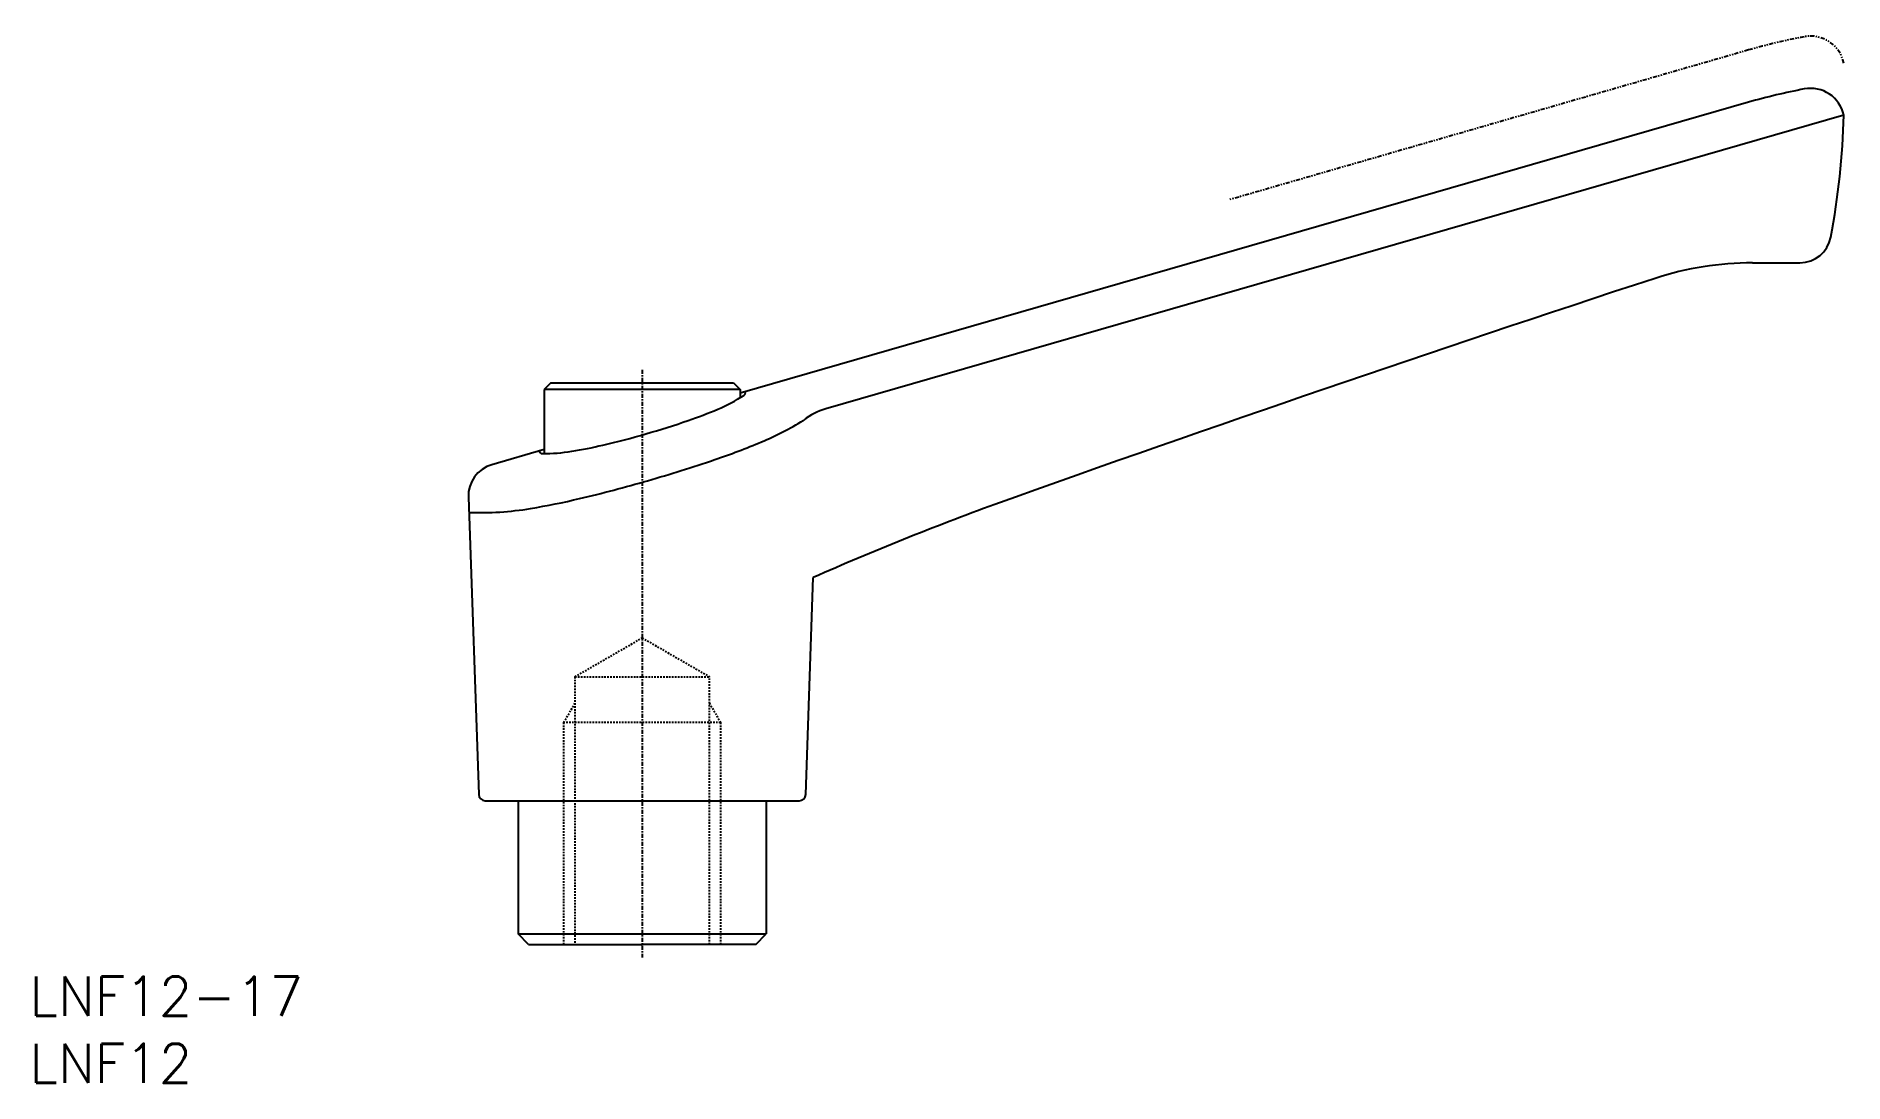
# Model space of a CAD drawing. Extents: x 10 to 148, y 21 to 101.
import ezdxf
from ezdxf.enums import TextEntityAlignment as Align

# ---------------------------------------------------------------- set-up
doc = ezdxf.new("R2010")
doc.units = 0
doc.header["$LTSCALE"] = 0.25
for name, pattern in [('CENTER', [2, 1.25, -0.25, 0.25, -0.25]), ('DASHED', [0.75, 0.5, -0.25]), ('PHANTOM', [2.5, 1.25, -0.25, 0.25, -0.25, 0.25, -0.25])]:
    doc.linetypes.add(name, pattern=pattern)
doc.layers.get('0').update_dxf_attribs({"linetype": 'CONTINUOUS'})
doc.layers.add('CENTER', color=1, linetype='CENTER')
doc.styles.get("Standard").update_dxf_attribs({"font": 'TXT.shx'})

msp = doc.modelspace()

# ---------------------------------------------------------------- linework, layer by layer
at = {"color": 3, "linetype": 'PHANTOM'}
msp.add_line((140.647637, 100.138248), (100.947637, 88.683212), dxfattribs=at)
at = {"color": 7, "linetype": 'CONTINUOUS'}
for p, q in [((140.647637, 96.138248), (63.447637, 73.862963)), ((147.947637, 95.138248), (69.998183, 72.646716)), ((140.966197, 83.838248), (144.58894, 83.838248)), ((140.966197, 83.838248), (144.58894, 83.838248)), ((48.947637, 74.638248), (48.447637, 74.138248)), ((48.447637, 74.138248), (48.447637, 69.231958)), ((63.447637, 74.138248), (48.447637, 74.138248)), ((48.947637, 74.638248), (62.947637, 74.638248)), ((62.947637, 74.638248), (63.447637, 74.138248)), ((63.447637, 74.138248), (63.447637, 73.507983)), ((48.447637, 69.534864), (44.441085, 68.378814)), ((42.635683, 65.889556), (43.430786, 43.120798)), ((68.464488, 43.120798), (69.044782, 59.738248)), ((43.930481, 42.638248), (67.964792, 42.638248)), ((46.447637, 42.638248), (46.447637, 32.438248)), ((65.447637, 42.638248), (65.447637, 32.438248)), ((46.447637, 32.438248), (65.447637, 32.438248)), ((47.247637, 31.638248), (46.447637, 32.438248)), ((64.647637, 31.638248), (65.447637, 32.438248)), ((47.247637, 31.638248), (55.947637, 31.638248)), ((64.647637, 31.638248), (55.947637, 31.638248))]:
    msp.add_line(p, q, dxfattribs=at)
at = {"color": 3, "linetype": 'DASHED'}
for p, q in [((50.797637, 52.138248), (55.947637, 55.111602)), ((55.947637, 55.111602), (61.097637, 52.138248)), ((50.797637, 52.138248), (50.797637, 31.638248)), ((50.797637, 52.138248), (61.097637, 52.138248)), ((61.097637, 31.638248), (61.097637, 52.138248)), ((49.947637, 48.638248), (50.797637, 50.110491)), ((61.097637, 50.110491), (61.947637, 48.638248)), ((61.947637, 48.638248), (49.947637, 48.638248)), ((49.947637, 31.638248), (49.947637, 48.638248)), ((61.947637, 48.638248), (61.947637, 31.638248))]:
    msp.add_line(p, q, dxfattribs=at)
at = {"color": 3, "linetype": 'PHANTOM'}
msp.add_lwpolyline([(144.914371, 101.152512, 0.021939), (140.647637, 100.138248, 1.537222)], format="xyb", dxfattribs=at)
at = {"color": 7, "linetype": 'CONTINUOUS'}
for points in [[(144.914371, 97.152512, 0.021939), (140.647637, 96.138248, 1.537222)], [(146.947997, 85.796834, 0.039205), (147.947637, 95.138248, 1.055736)], [(48.047637, 69.419448, 0.332834), (48.295827, 69.231834, 0.041165), (50.557524, 69.407697, 0.017675), (52.933831, 69.877609, 0.012584), (56.224867, 70.73811, 0.012584), (59.46844, 71.763104, 0.017675), (61.729811, 72.631349, 0.041165), (63.737543, 73.687386, 0.332834), (63.847637, 73.978379, 0.332834)], [(82.947637, 65.338248, 0.015617), (69.044782, 59.738248, 1.455007)]]:
    msp.add_lwpolyline(points, format="xyb", dxfattribs=at)
at = {"color": 3, "linetype": 'PHANTOM'}
msp.add_arc((145.404159, 98.599062), 2.6, 11.968824, 100.858251, dxfattribs=at)
at = {"color": 7, "linetype": 'CONTINUOUS'}
for centre, radius, start, end in [((145.404159, 94.599062), 2.6, 11.968824, 100.858251), ((144.58894, 86.238248), 2.4, 270, 349.401678), ((140.966197, 59.838248), 24, 90, 108.135922), ((756.040271, -1817.995579), 2000, 108.135922, 109.666596), ((71.384334, 67.842698), 5, 106.094964, 127.88013), ((56.225432, 91.32178), 22.973139, 292.671922, 301.649518), ((68.078155, 72.092711), 0.384554, 301.649518, 307.88013), ((43.06162, 122.834255), 57.124596, 288.829181, 292.671922), ((45.13416, 65.976805), 2.5, 106.094964, 182), ((25.088308, 175.542502), 112.813008, 286.094964, 288.829181), ((25.088308, 175.542502), 112.813008, 283.360747, 286.094964), ((37.956865, 121.36133), 57.124596, 279.518006, 283.360747), ((43.604067, 87.680012), 22.973139, 267.685561, 279.518006), ((43.930481, 43.138248), 0.5, 182, 270), ((67.964792, 43.138248), 0.5, 270, 358)]:
    msp.add_arc(centre, radius, start, end, dxfattribs=at)
at = {"layer": 'CENTER'}
msp.add_line((55.947637, 75.638248), (55.947637, 30.638248), dxfattribs=at)

# ---------------------------------------------------------------- texts
for s, p in [('LNF12-17', (9.032459, 27.677371)), ('LNF12', (9.032459, 22.534514))]:
    msp.add_text(s, height=3).set_placement(p, align=Align.MIDDLE_LEFT)

doc.saveas('drawing.dxf')
